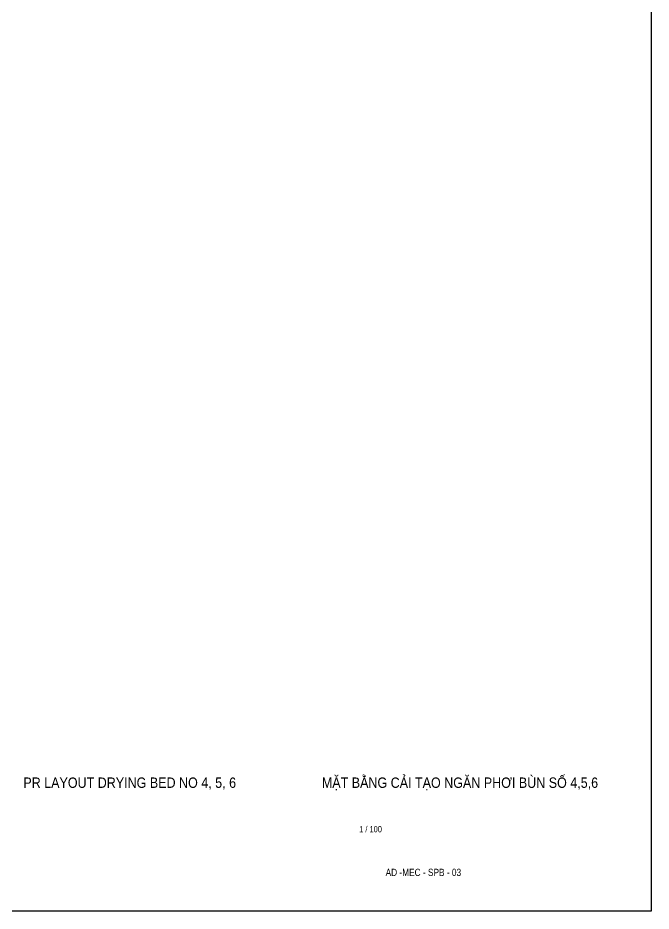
# Model space of a CAD drawing. Header units: millimetres. Extents: x -702765 to 835888, y -645289 to 262.
# Drawn here: x 784754 to 804608, y -341137 to -313124 of the extents above; entities that cross this region are included whole.
import ezdxf
from ezdxf.enums import TextEntityAlignment as Align

# ---------------------------------------------------------------- set-up
doc = ezdxf.new("R2010")
doc.units = ezdxf.units.MM
doc.header["$LTSCALE"] = 0.01
doc.layers.add('1', color=7, linetype='Continuous', lineweight=0)
doc.layers.add('TEXT', color=2, linetype='Continuous')
doc.styles.add('ARIAL-narrow', font='VHARIALN.TTF', dxfattribs={"height": 2})
doc.styles.add('Cty', font='VHAVAN.TTF', dxfattribs={"width": 0.9})
doc.styles.add('style3', font='VHAVAN.TTF', dxfattribs={"width": 0.75})

msp = doc.modelspace()

# ---------------------------------------------------------------- linework, layer by layer
at = {"layer": 'TEXT', "linetype": 'Continuous'}
msp.add_lwpolyline([(711460.4, -275353.5), (804608.4, -275353.5), (804608.4, -341137.4), (711460.4, -341137.4)], close=True, dxfattribs=at)

# ---------------------------------------------------------------- texts
at = {"color": 4, "style": 'style3', "width": 0.9}
msp.add_text('1 / 100', height=193.62, dxfattribs=at).set_placement((795454.9, -338663.7))
at = {"layer": '1', "color": 3, "style": 'ARIAL-narrow'}
msp.add_text('ad -mec - spb - 03', height=226.822, dxfattribs=at).set_placement((797467.6, -340035.5), align=Align.CENTER)
at = {"layer": 'TEXT', "color": 4, "style": 'Cty', "width": 0.9}
for s, p in [('pr layout drying bed no 4, 5, 6', (784925.3, -337272)), ('mÆt b»ng c¶i t¹o ng¨n ph¬i bïn sè 4,5,6', (794284.9, -337272))]:
    msp.add_text(s, height=325.884, dxfattribs=at).set_placement(p)

doc.saveas('drawing.dxf')
